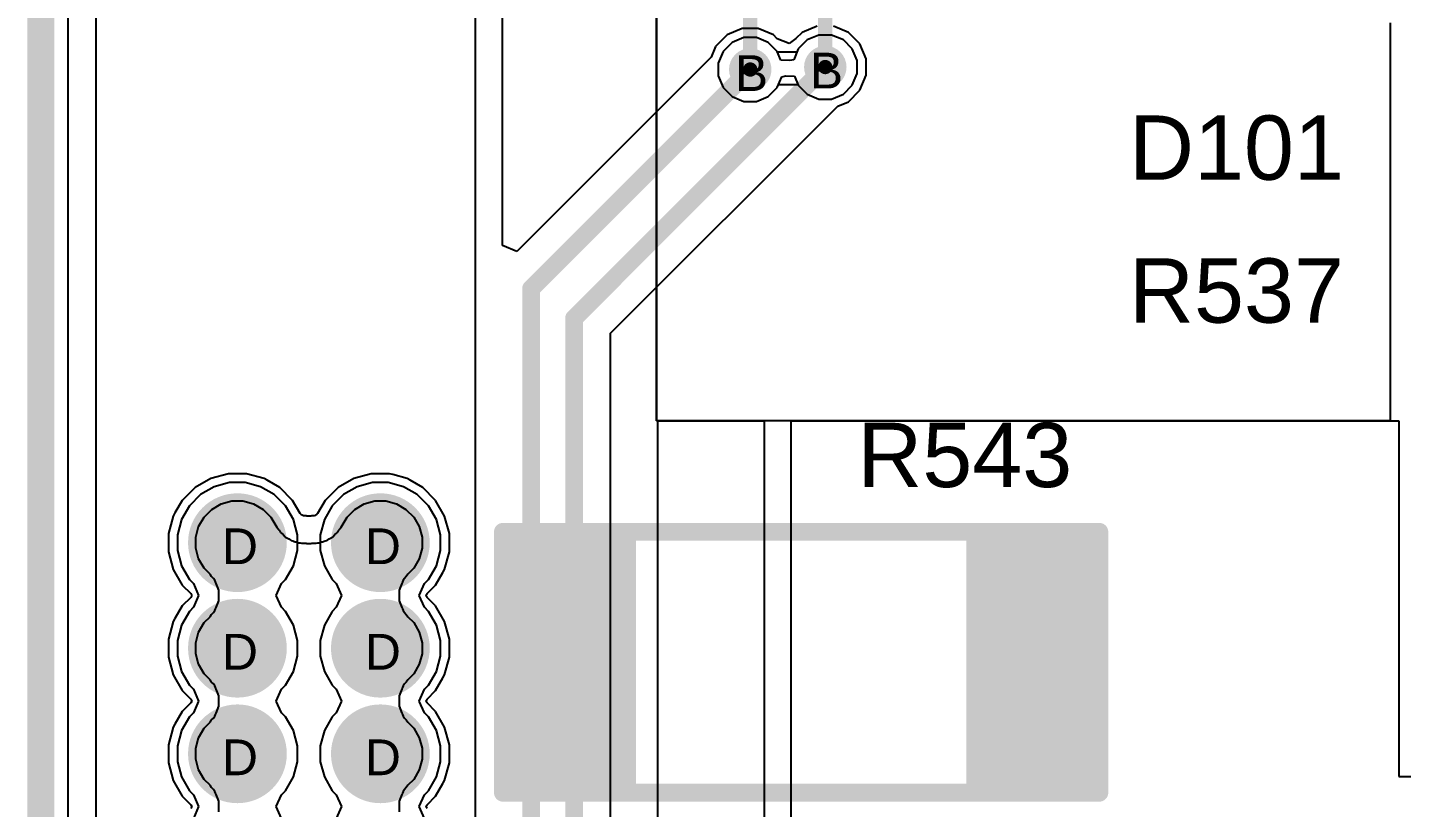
# Model space of a CAD drawing. Header units: inches. Extents: x 0 to 5379, y 0 to 5429.
# Drawn here: x -0.19 to 19.34, y 180.48 to 191.57 of the extents above; entities that cross this region are included whole.
import ezdxf

# ---------------------------------------------------------------- set-up
doc = ezdxf.new("R2010")
doc.units = ezdxf.units.IN
for name, color, linetype in [('Board Outline', 216, 'Continuous'), ('Bottom Layer', 5, 'Continuous'), ('Bottom Solder', 6, 'Continuous'), ('Drill Drawing', 1, 'Continuous'), ('GND01', 16, 'Continuous'), ('GND02', 76, 'Continuous'), ('PWR', 156, 'Continuous'), ('SIG 01', 90, 'Continuous'), ('Top Layer', 1, 'Continuous'), ('Top Overlay', 2, 'Continuous'), ('Top Paste', 8, 'Continuous'), ('Top Solder', 216, 'Continuous'), ('Via Holes', 16, 'Continuous')]:
    doc.layers.add(name, color=color, linetype=linetype)
doc.styles.add('Arial', font='', dxfattribs={"height": 0.2})
doc.styles.get('Arial').set_extended_font_data('Arial')

# ---------------------------------------------------------------- blocks, each defined once
blk = doc.blocks.new('RES_2512_237')
at = {"layer": 'Top Layer'}
for points in [[(-4.05, 1.7), (-2.45, 1.7), (-2.45, -1.7), (-4.05, -1.7)], [(2.45, 1.7), (4.05, 1.7), (4.05, -1.7), (2.45, -1.7)]]:
    blk.add_hatch(color=1, dxfattribs=at).paths.add_polyline_path(points)
at = {"layer": 'Top Paste'}
for points in [[(-4.05, 1.7), (-2.45, 1.7), (-2.45, -1.7), (-4.05, -1.7)], [(2.45, 1.7), (4.05, 1.7), (4.05, -1.7), (2.45, -1.7)]]:
    blk.add_hatch(color=8, dxfattribs=at).paths.add_polyline_path(points)
at = {"layer": 'Top Solder'}
for points in [[(-4.152, 1.802), (-2.348, 1.802), (-2.348, -1.802), (-4.152, -1.802)], [(2.348, 1.802), (4.152, 1.802), (4.152, -1.802), (2.348, -1.802)]]:
    blk.add_hatch(color=216, dxfattribs=at).paths.add_polyline_path(points)
at = {"layer": 'Top Overlay'}
for points in [[(-4.242, 1.854, 0.254, 0.254, 0), (4.237, 1.854, 0.254, 0.254, 0)], [(-4.242, -1.854, 0.254, 0.254, 0), (-4.242, 1.854, 0.254, 0.254, 0)], [(4.237, -1.854, 0.254, 0.254, 0), (4.237, 1.854, 0.254, 0.254, 0)], [(-4.242, -1.854, 0.254, 0.254, 0), (4.237, -1.854, 0.254, 0.254, 0)]]:
    blk.add_lwpolyline(points, format="xyseb", dxfattribs=at)
for points in [[(-4.305, 1.854, 0.127, 0.127, 1), (-4.178, 1.854, 0.127, 0.127, 1)], [(-4.305, 1.854, 0.127, 0.127, 1), (-4.178, 1.854, 0.127, 0.127, 1)], [(4.173, 1.854, 0.127, 0.127, 1), (4.3, 1.854, 0.127, 0.127, 1)], [(4.173, 1.854, 0.127, 0.127, 1), (4.3, 1.854, 0.127, 0.127, 1)], [(-4.305, -1.854, 0.127, 0.127, 1), (-4.178, -1.854, 0.127, 0.127, 1)], [(-4.305, -1.854, 0.127, 0.127, 1), (-4.178, -1.854, 0.127, 0.127, 1)], [(4.173, -1.854, 0.127, 0.127, 1), (4.3, -1.854, 0.127, 0.127, 1)], [(4.173, -1.854, 0.127, 0.127, 1), (4.3, -1.854, 0.127, 0.127, 1)]]:
    blk.add_lwpolyline(points, format="xyseb", close=True, dxfattribs=at)

msp = doc.modelspace()

# ---------------------------------------------------------------- hatches: boundary and pattern name
at = {"layer": 'Bottom Layer'}
h = msp.add_hatch(color=5, dxfattribs=at)
edge = h.paths.add_edge_path()
edge.add_arc((10.084, 190.975), 0.2, 0, 360)
h = msp.add_hatch(color=5, dxfattribs=at)
edge = h.paths.add_edge_path()
edge.add_arc((11.151, 191.01), 0.2, 0, 360)
h = msp.add_hatch(color=5, dxfattribs=at)
edge = h.paths.add_edge_path()
edge.add_arc((2.794, 184.249), 0.6, 0, 360)
h = msp.add_hatch(color=5, dxfattribs=at)
edge = h.paths.add_edge_path()
edge.add_arc((4.826, 184.249), 0.6, 0, 360)
h = msp.add_hatch(color=5, dxfattribs=at)
edge = h.paths.add_edge_path()
edge.add_arc((2.794, 182.749), 0.6, 0, 360)
h = msp.add_hatch(color=5, dxfattribs=at)
edge = h.paths.add_edge_path()
edge.add_arc((4.826, 182.749), 0.6, 0, 360)
h = msp.add_hatch(color=5, dxfattribs=at)
edge = h.paths.add_edge_path()
edge.add_arc((2.794, 181.248), 0.6, 0, 360)
h = msp.add_hatch(color=5, dxfattribs=at)
edge = h.paths.add_edge_path()
edge.add_arc((4.826, 181.248), 0.6, 0, 360)
at = {"layer": 'Bottom Solder'}
h = msp.add_hatch(color=6, dxfattribs=at)
edge = h.paths.add_edge_path()
edge.add_arc((10.084, 190.975), 0.302, 0, 360)
h = msp.add_hatch(color=6, dxfattribs=at)
edge = h.paths.add_edge_path()
edge.add_arc((11.151, 191.01), 0.302, 0, 360)
h = msp.add_hatch(color=6, dxfattribs=at)
edge = h.paths.add_edge_path()
edge.add_arc((2.794, 184.249), 0.702, 0, 360)
h = msp.add_hatch(color=6, dxfattribs=at)
edge = h.paths.add_edge_path()
edge.add_arc((4.826, 184.249), 0.702, 0, 360)
h = msp.add_hatch(color=6, dxfattribs=at)
edge = h.paths.add_edge_path()
edge.add_arc((2.794, 182.749), 0.702, 0, 360)
h = msp.add_hatch(color=6, dxfattribs=at)
edge = h.paths.add_edge_path()
edge.add_arc((4.826, 182.749), 0.702, 0, 360)
h = msp.add_hatch(color=6, dxfattribs=at)
edge = h.paths.add_edge_path()
edge.add_arc((2.794, 181.248), 0.702, 0, 360)
h = msp.add_hatch(color=6, dxfattribs=at)
edge = h.paths.add_edge_path()
edge.add_arc((4.826, 181.248), 0.702, 0, 360)
at = {"layer": 'GND01'}
h = msp.add_hatch(color=16, dxfattribs=at)
edge = h.paths.add_edge_path()
edge.add_arc((10.084, 190.975), 0.2, 0, 360)
h = msp.add_hatch(color=16, dxfattribs=at)
edge = h.paths.add_edge_path()
edge.add_arc((11.151, 191.01), 0.2, 0, 360)
h = msp.add_hatch(color=16, dxfattribs=at)
edge = h.paths.add_edge_path()
edge.add_arc((2.794, 184.249), 0.6, 0, 360)
h = msp.add_hatch(color=16, dxfattribs=at)
edge = h.paths.add_edge_path()
edge.add_arc((4.826, 184.249), 0.6, 0, 360)
h = msp.add_hatch(color=16, dxfattribs=at)
edge = h.paths.add_edge_path()
edge.add_arc((2.794, 182.749), 0.6, 0, 360)
h = msp.add_hatch(color=16, dxfattribs=at)
edge = h.paths.add_edge_path()
edge.add_arc((4.826, 182.749), 0.6, 0, 360)
h = msp.add_hatch(color=16, dxfattribs=at)
edge = h.paths.add_edge_path()
edge.add_arc((2.794, 181.248), 0.6, 0, 360)
h = msp.add_hatch(color=16, dxfattribs=at)
edge = h.paths.add_edge_path()
edge.add_arc((4.826, 181.248), 0.6, 0, 360)
at = {"layer": 'GND02'}
h = msp.add_hatch(color=76, dxfattribs=at)
edge = h.paths.add_edge_path()
edge.add_arc((10.084, 190.975), 0.2, 0, 360)
h = msp.add_hatch(color=76, dxfattribs=at)
edge = h.paths.add_edge_path()
edge.add_arc((11.151, 191.01), 0.2, 0, 360)
h = msp.add_hatch(color=76, dxfattribs=at)
edge = h.paths.add_edge_path()
edge.add_arc((2.794, 184.249), 0.6, 0, 360)
h = msp.add_hatch(color=76, dxfattribs=at)
edge = h.paths.add_edge_path()
edge.add_arc((4.826, 184.249), 0.6, 0, 360)
h = msp.add_hatch(color=76, dxfattribs=at)
edge = h.paths.add_edge_path()
edge.add_arc((2.794, 182.749), 0.6, 0, 360)
h = msp.add_hatch(color=76, dxfattribs=at)
edge = h.paths.add_edge_path()
edge.add_arc((4.826, 182.749), 0.6, 0, 360)
h = msp.add_hatch(color=76, dxfattribs=at)
edge = h.paths.add_edge_path()
edge.add_arc((2.794, 181.248), 0.6, 0, 360)
h = msp.add_hatch(color=76, dxfattribs=at)
edge = h.paths.add_edge_path()
edge.add_arc((4.826, 181.248), 0.6, 0, 360)
at = {"layer": 'PWR'}
h = msp.add_hatch(color=156, dxfattribs=at)
edge = h.paths.add_edge_path()
edge.add_arc((10.084, 190.975), 0.2, 0, 360)
h = msp.add_hatch(color=156, dxfattribs=at)
edge = h.paths.add_edge_path()
edge.add_arc((11.151, 191.01), 0.2, 0, 360)
h = msp.add_hatch(color=156, dxfattribs=at)
edge = h.paths.add_edge_path()
edge.add_arc((2.794, 184.249), 0.6, 0, 360)
h = msp.add_hatch(color=156, dxfattribs=at)
edge = h.paths.add_edge_path()
edge.add_arc((4.826, 184.249), 0.6, 0, 360)
h = msp.add_hatch(color=156, dxfattribs=at)
edge = h.paths.add_edge_path()
edge.add_arc((2.794, 182.749), 0.6, 0, 360)
h = msp.add_hatch(color=156, dxfattribs=at)
edge = h.paths.add_edge_path()
edge.add_arc((4.826, 182.749), 0.6, 0, 360)
h = msp.add_hatch(color=156, dxfattribs=at)
edge = h.paths.add_edge_path()
edge.add_arc((2.794, 181.248), 0.6, 0, 360)
h = msp.add_hatch(color=156, dxfattribs=at)
edge = h.paths.add_edge_path()
edge.add_arc((4.826, 181.248), 0.6, 0, 360)
at = {"layer": 'SIG 01'}
h = msp.add_hatch(color=90, dxfattribs=at)
edge = h.paths.add_edge_path()
edge.add_arc((10.084, 190.975), 0.2, 0, 360)
h = msp.add_hatch(color=90, dxfattribs=at)
edge = h.paths.add_edge_path()
edge.add_arc((11.151, 191.01), 0.2, 0, 360)
h = msp.add_hatch(color=90, dxfattribs=at)
edge = h.paths.add_edge_path()
edge.add_arc((2.794, 184.249), 0.6, 0, 360)
h = msp.add_hatch(color=90, dxfattribs=at)
edge = h.paths.add_edge_path()
edge.add_arc((4.826, 184.249), 0.6, 0, 360)
h = msp.add_hatch(color=90, dxfattribs=at)
edge = h.paths.add_edge_path()
edge.add_arc((2.794, 182.749), 0.6, 0, 360)
h = msp.add_hatch(color=90, dxfattribs=at)
edge = h.paths.add_edge_path()
edge.add_arc((4.826, 182.749), 0.6, 0, 360)
h = msp.add_hatch(color=90, dxfattribs=at)
edge = h.paths.add_edge_path()
edge.add_arc((2.794, 181.248), 0.6, 0, 360)
h = msp.add_hatch(color=90, dxfattribs=at)
edge = h.paths.add_edge_path()
edge.add_arc((4.826, 181.248), 0.6, 0, 360)
at = {"layer": 'Top Layer'}
h = msp.add_hatch(color=1, dxfattribs=at)
edge = h.paths.add_edge_path()
edge.add_arc((10.084, 190.975), 0.2, 0, 360)
h = msp.add_hatch(color=1, dxfattribs=at)
edge = h.paths.add_edge_path()
edge.add_arc((11.151, 191.01), 0.2, 0, 360)
h = msp.add_hatch(color=1, dxfattribs=at)
edge = h.paths.add_edge_path()
edge.add_arc((2.794, 184.249), 0.6, 0, 360)
h = msp.add_hatch(color=1, dxfattribs=at)
edge = h.paths.add_edge_path()
edge.add_arc((4.826, 184.249), 0.6, 0, 360)
h = msp.add_hatch(color=1, dxfattribs=at)
edge = h.paths.add_edge_path()
edge.add_arc((2.794, 182.749), 0.6, 0, 360)
h = msp.add_hatch(color=1, dxfattribs=at)
edge = h.paths.add_edge_path()
edge.add_arc((4.826, 182.749), 0.6, 0, 360)
h = msp.add_hatch(color=1, dxfattribs=at)
edge = h.paths.add_edge_path()
edge.add_arc((2.794, 181.248), 0.6, 0, 360)
h = msp.add_hatch(color=1, dxfattribs=at)
edge = h.paths.add_edge_path()
edge.add_arc((4.826, 181.248), 0.6, 0, 360)
at = {"layer": 'Top Solder'}
h = msp.add_hatch(color=216, dxfattribs=at)
edge = h.paths.add_edge_path()
edge.add_arc((10.084, 190.975), 0.302, 0, 360)
h = msp.add_hatch(color=216, dxfattribs=at)
edge = h.paths.add_edge_path()
edge.add_arc((11.151, 191.01), 0.302, 0, 360)
h = msp.add_hatch(color=216, dxfattribs=at)
edge = h.paths.add_edge_path()
edge.add_arc((2.794, 184.249), 0.702, 0, 360)
h = msp.add_hatch(color=216, dxfattribs=at)
edge = h.paths.add_edge_path()
edge.add_arc((4.826, 184.249), 0.702, 0, 360)
h = msp.add_hatch(color=216, dxfattribs=at)
edge = h.paths.add_edge_path()
edge.add_arc((2.794, 182.749), 0.702, 0, 360)
h = msp.add_hatch(color=216, dxfattribs=at)
edge = h.paths.add_edge_path()
edge.add_arc((4.826, 182.749), 0.702, 0, 360)
h = msp.add_hatch(color=216, dxfattribs=at)
edge = h.paths.add_edge_path()
edge.add_arc((2.794, 181.248), 0.702, 0, 360)
h = msp.add_hatch(color=216, dxfattribs=at)
edge = h.paths.add_edge_path()
edge.add_arc((4.826, 181.248), 0.702, 0, 360)
at = {"layer": 'Via Holes'}
h = msp.add_hatch(color=7, dxfattribs=at)
edge = h.paths.add_edge_path()
edge.add_arc((10.084, 190.975), 0.1, 0, 360)
h = msp.add_hatch(color=7, dxfattribs=at)
edge = h.paths.add_edge_path()
edge.add_arc((11.151, 191.01), 0.1, 0, 360)
h = msp.add_hatch(color=7, dxfattribs=at)
edge = h.paths.add_edge_path()
edge.add_arc((2.794, 184.249), 0.35, 0, 360)
h = msp.add_hatch(color=7, dxfattribs=at)
edge = h.paths.add_edge_path()
edge.add_arc((4.826, 184.249), 0.35, 0, 360)
h = msp.add_hatch(color=7, dxfattribs=at)
edge = h.paths.add_edge_path()
edge.add_arc((2.794, 182.749), 0.35, 0, 360)
h = msp.add_hatch(color=7, dxfattribs=at)
edge = h.paths.add_edge_path()
edge.add_arc((4.826, 182.749), 0.35, 0, 360)
h = msp.add_hatch(color=7, dxfattribs=at)
edge = h.paths.add_edge_path()
edge.add_arc((2.794, 181.248), 0.35, 0, 360)
h = msp.add_hatch(color=7, dxfattribs=at)
edge = h.paths.add_edge_path()
edge.add_arc((4.826, 181.248), 0.35, 0, 360)

# ---------------------------------------------------------------- linework, layer by layer
at = {"layer": 'Board Outline'}
msp.add_lwpolyline([(0, 0, 0.381, 0.381, 0), (0, 220, 0.381, 0.381, 0)], format="xyseb", dxfattribs=at)
at = {"layer": 'Bottom Layer'}
for p, q in [((0.388, 9.671), (0.388, 210.329)), ((9.994, 191.429), (9.827, 191.36)), ((10.174, 191.429), (9.994, 191.429)), ((10.341, 191.36), (10.174, 191.429)), ((11.06, 191.464), (10.893, 191.395)), ((11.241, 191.464), (11.06, 191.464)), ((11.408, 191.395), (11.241, 191.464)), ((9.699, 191.232), (9.63, 191.065)), ((9.827, 191.36), (9.699, 191.232)), ((10.469, 191.232), (10.341, 191.36)), ((10.521, 191.106), (10.469, 191.232)), ((10.766, 191.268), (10.702, 191.114)), ((10.893, 191.395), (10.766, 191.268)), ((11.535, 191.268), (11.408, 191.395)), ((11.605, 191.101), (11.535, 191.268)), ((9.63, 191.065), (9.63, 190.885)), ((10.646, 191.102), (10.521, 191.106)), ((10.702, 191.114), (10.646, 191.102)), ((11.605, 190.92), (11.605, 191.101)), ((9.63, 190.885), (9.699, 190.718)), ((10.469, 190.718), (10.532, 190.872)), ((10.532, 190.872), (10.588, 190.883)), ((10.588, 190.883), (10.713, 190.879)), ((10.713, 190.879), (10.766, 190.753)), ((11.535, 190.753), (11.605, 190.92)), ((9.699, 190.718), (9.827, 190.59)), ((10.341, 190.59), (10.469, 190.718)), ((10.766, 190.753), (10.893, 190.626)), ((11.408, 190.626), (11.535, 190.753)), ((9.827, 190.59), (9.994, 190.521)), ((9.994, 190.521), (10.174, 190.521)), ((10.174, 190.521), (10.341, 190.59)), ((10.893, 190.626), (11.06, 190.556)), ((11.06, 190.556), (11.241, 190.556)), ((11.241, 190.556), (11.408, 190.626))]:
    msp.add_line(p, q, dxfattribs=at)
at = {"layer": 'GND01'}
for p, q in [((0.388, 0.388), (0.388, 219.612)), ((9.994, 191.429), (9.827, 191.36)), ((10.174, 191.429), (9.994, 191.429)), ((10.341, 191.36), (10.174, 191.429)), ((11.06, 191.464), (10.893, 191.395)), ((11.241, 191.464), (11.06, 191.464)), ((11.408, 191.395), (11.241, 191.464)), ((9.699, 191.232), (9.63, 191.065)), ((9.827, 191.36), (9.699, 191.232)), ((10.469, 191.232), (10.341, 191.36)), ((10.472, 191.223), (10.469, 191.232)), ((10.766, 191.268), (10.747, 191.223)), ((10.893, 191.395), (10.766, 191.268)), ((11.535, 191.268), (11.408, 191.395)), ((11.605, 191.101), (11.535, 191.268)), ((9.63, 191.065), (9.63, 190.885)), ((10.747, 191.223), (10.472, 191.223)), ((11.605, 190.92), (11.605, 191.101)), ((9.63, 190.885), (9.699, 190.718)), ((11.535, 190.753), (11.605, 190.92)), ((9.699, 190.718), (9.827, 190.59)), ((10.341, 190.59), (10.469, 190.718)), ((10.469, 190.718), (10.487, 190.762)), ((10.487, 190.762), (10.762, 190.762)), ((10.762, 190.762), (10.766, 190.753)), ((10.766, 190.753), (10.893, 190.626)), ((11.408, 190.626), (11.535, 190.753)), ((9.827, 190.59), (9.994, 190.521)), ((9.994, 190.521), (10.174, 190.521)), ((10.174, 190.521), (10.341, 190.59)), ((10.893, 190.626), (11.06, 190.556)), ((11.06, 190.556), (11.241, 190.556)), ((11.241, 190.556), (11.408, 190.626))]:
    msp.add_line(p, q, dxfattribs=at)
at = {"layer": 'GND02'}
for p, q in [((0.388, 0.388), (0.388, 219.612)), ((9.994, 191.429), (9.827, 191.36)), ((10.174, 191.429), (9.994, 191.429)), ((10.341, 191.36), (10.174, 191.429)), ((11.06, 191.464), (10.893, 191.395)), ((11.241, 191.464), (11.06, 191.464)), ((11.408, 191.395), (11.241, 191.464)), ((9.699, 191.232), (9.63, 191.065)), ((9.827, 191.36), (9.699, 191.232)), ((10.469, 191.232), (10.341, 191.36)), ((10.472, 191.223), (10.469, 191.232)), ((10.766, 191.268), (10.747, 191.223)), ((10.893, 191.395), (10.766, 191.268)), ((11.535, 191.268), (11.408, 191.395)), ((11.605, 191.101), (11.535, 191.268)), ((9.63, 191.065), (9.63, 190.885)), ((10.747, 191.223), (10.472, 191.223)), ((11.605, 190.92), (11.605, 191.101)), ((9.63, 190.885), (9.699, 190.718)), ((11.535, 190.753), (11.605, 190.92)), ((9.699, 190.718), (9.827, 190.59)), ((10.341, 190.59), (10.469, 190.718)), ((10.469, 190.718), (10.487, 190.762)), ((10.487, 190.762), (10.762, 190.762)), ((10.762, 190.762), (10.766, 190.753)), ((10.766, 190.753), (10.893, 190.626)), ((11.408, 190.626), (11.535, 190.753)), ((9.827, 190.59), (9.994, 190.521)), ((9.994, 190.521), (10.174, 190.521)), ((10.174, 190.521), (10.341, 190.59)), ((10.893, 190.626), (11.06, 190.556)), ((11.06, 190.556), (11.241, 190.556)), ((11.241, 190.556), (11.408, 190.626))]:
    msp.add_line(p, q, dxfattribs=at)
at = {"layer": 'PWR'}
for p, q in [((0.388, 0.388), (0.388, 219.612)), ((9.994, 191.429), (9.827, 191.36)), ((10.174, 191.429), (9.994, 191.429)), ((10.341, 191.36), (10.174, 191.429)), ((11.06, 191.464), (10.893, 191.395)), ((11.241, 191.464), (11.06, 191.464)), ((11.408, 191.395), (11.241, 191.464)), ((9.699, 191.232), (9.63, 191.065)), ((9.827, 191.36), (9.699, 191.232)), ((10.469, 191.232), (10.341, 191.36)), ((10.472, 191.223), (10.469, 191.232)), ((10.766, 191.268), (10.747, 191.223)), ((10.893, 191.395), (10.766, 191.268)), ((11.535, 191.268), (11.408, 191.395)), ((11.605, 191.101), (11.535, 191.268)), ((9.63, 191.065), (9.63, 190.885)), ((10.747, 191.223), (10.472, 191.223)), ((11.605, 190.92), (11.605, 191.101)), ((9.63, 190.885), (9.699, 190.718)), ((11.535, 190.753), (11.605, 190.92)), ((9.699, 190.718), (9.827, 190.59)), ((10.341, 190.59), (10.469, 190.718)), ((10.469, 190.718), (10.487, 190.762)), ((10.487, 190.762), (10.762, 190.762)), ((10.762, 190.762), (10.766, 190.753)), ((10.766, 190.753), (10.893, 190.626)), ((11.408, 190.626), (11.535, 190.753)), ((9.827, 190.59), (9.994, 190.521)), ((9.994, 190.521), (10.174, 190.521)), ((10.174, 190.521), (10.341, 190.59)), ((10.893, 190.626), (11.06, 190.556)), ((11.06, 190.556), (11.241, 190.556)), ((11.241, 190.556), (11.408, 190.626)), ((2.464, 185.045), (2.27, 184.932)), ((2.682, 185.103), (2.464, 185.045)), ((2.906, 185.103), (2.682, 185.103)), ((3.124, 185.045), (2.906, 185.103)), ((3.318, 184.932), (3.124, 185.045)), ((4.496, 185.045), (4.302, 184.932)), ((4.714, 185.103), (4.496, 185.045)), ((4.938, 185.103), (4.714, 185.103)), ((5.156, 185.045), (4.938, 185.103)), ((5.35, 184.932), (5.156, 185.045)), ((2.27, 184.932), (2.111, 184.773)), ((3.477, 184.773), (3.318, 184.932)), ((4.302, 184.932), (4.143, 184.773)), ((5.509, 184.773), (5.35, 184.932)), ((2.111, 184.773), (1.998, 184.579)), ((3.59, 184.579), (3.477, 184.773)), ((4.143, 184.773), (4.03, 184.579)), ((5.622, 184.579), (5.509, 184.773)), ((1.998, 184.579), (1.94, 184.362)), ((3.648, 184.362), (3.59, 184.579)), ((4.03, 184.579), (3.972, 184.362)), ((5.68, 184.362), (5.622, 184.579)), ((1.94, 184.362), (1.94, 184.137)), ((3.648, 184.137), (3.648, 184.362)), ((3.972, 184.362), (3.972, 184.137)), ((5.68, 184.137), (5.68, 184.362)), ((1.94, 184.137), (1.998, 183.919)), ((3.59, 183.919), (3.648, 184.137)), ((3.972, 184.137), (4.03, 183.919)), ((5.622, 183.919), (5.68, 184.137)), ((1.998, 183.919), (2.111, 183.725)), ((3.477, 183.725), (3.59, 183.919)), ((4.03, 183.919), (4.143, 183.725)), ((5.509, 183.725), (5.622, 183.919)), ((2.111, 183.725), (2.168, 183.667)), ((2.168, 183.667), (2.241, 183.499)), ((3.347, 183.499), (3.42, 183.667)), ((3.42, 183.667), (3.477, 183.725)), ((4.143, 183.725), (4.2, 183.667)), ((4.2, 183.667), (4.273, 183.499)), ((5.379, 183.499), (5.452, 183.667)), ((5.452, 183.667), (5.509, 183.725)), ((2.241, 183.499), (2.168, 183.331)), ((3.42, 183.331), (3.347, 183.499)), ((4.273, 183.499), (4.2, 183.331)), ((5.452, 183.331), (5.379, 183.499)), ((2.111, 183.273), (1.998, 183.078)), ((2.168, 183.331), (2.111, 183.273)), ((3.477, 183.273), (3.42, 183.331)), ((3.59, 183.078), (3.477, 183.273)), ((4.143, 183.273), (4.03, 183.078)), ((4.2, 183.331), (4.143, 183.273)), ((5.509, 183.273), (5.452, 183.331)), ((5.622, 183.078), (5.509, 183.273)), ((1.998, 183.078), (1.94, 182.861)), ((3.648, 182.861), (3.59, 183.078)), ((4.03, 183.078), (3.972, 182.861)), ((5.68, 182.861), (5.622, 183.078)), ((1.94, 182.861), (1.94, 182.636)), ((3.648, 182.636), (3.648, 182.861)), ((3.972, 182.861), (3.972, 182.636)), ((5.68, 182.636), (5.68, 182.861)), ((1.94, 182.636), (1.998, 182.419)), ((3.59, 182.419), (3.648, 182.636)), ((3.972, 182.636), (4.03, 182.419)), ((5.622, 182.419), (5.68, 182.636)), ((1.998, 182.419), (2.111, 182.224)), ((3.477, 182.224), (3.59, 182.419)), ((4.03, 182.419), (4.143, 182.224)), ((5.509, 182.224), (5.622, 182.419)), ((2.111, 182.224), (2.168, 182.167)), ((2.168, 182.167), (2.241, 181.998)), ((3.347, 181.998), (3.42, 182.167)), ((3.42, 182.167), (3.477, 182.224)), ((4.143, 182.224), (4.2, 182.167)), ((4.2, 182.167), (4.273, 181.998)), ((5.379, 181.998), (5.452, 182.167)), ((5.452, 182.167), (5.509, 182.224)), ((2.241, 181.998), (2.168, 181.83)), ((3.42, 181.83), (3.347, 181.998)), ((4.273, 181.998), (4.2, 181.83)), ((5.452, 181.83), (5.379, 181.998)), ((2.111, 181.773), (1.998, 181.578)), ((2.168, 181.83), (2.111, 181.773)), ((3.477, 181.773), (3.42, 181.83)), ((3.59, 181.578), (3.477, 181.773)), ((4.143, 181.773), (4.03, 181.578)), ((4.2, 181.83), (4.143, 181.773)), ((5.509, 181.773), (5.452, 181.83)), ((5.622, 181.578), (5.509, 181.773)), ((1.998, 181.578), (1.94, 181.361)), ((3.648, 181.361), (3.59, 181.578)), ((4.03, 181.578), (3.972, 181.361)), ((5.68, 181.361), (5.622, 181.578)), ((1.94, 181.361), (1.94, 181.136)), ((3.648, 181.136), (3.648, 181.361)), ((3.972, 181.361), (3.972, 181.136)), ((5.68, 181.136), (5.68, 181.361)), ((1.94, 181.136), (1.998, 180.919)), ((3.59, 180.919), (3.648, 181.136)), ((3.972, 181.136), (4.03, 180.919)), ((5.622, 180.919), (5.68, 181.136)), ((1.998, 180.919), (2.111, 180.724)), ((3.477, 180.724), (3.59, 180.919)), ((4.03, 180.919), (4.143, 180.724)), ((5.509, 180.724), (5.622, 180.919)), ((2.111, 180.724), (2.168, 180.666)), ((3.42, 180.666), (3.477, 180.724)), ((4.143, 180.724), (4.2, 180.666)), ((5.452, 180.666), (5.509, 180.724)), ((2.168, 180.666), (2.241, 180.498)), ((2.241, 180.498), (2.168, 180.33)), ((3.347, 180.498), (3.42, 180.666)), ((3.42, 180.33), (3.347, 180.498)), ((4.2, 180.666), (4.273, 180.498)), ((4.273, 180.498), (4.2, 180.33)), ((5.379, 180.498), (5.452, 180.666)), ((5.452, 180.33), (5.379, 180.498))]:
    msp.add_line(p, q, dxfattribs=at)
at = {"layer": 'SIG 01'}
for p, q in [((0.388, 0.388), (0.388, 219.612)), ((6.172, 202.709), (6.172, 188.472)), ((6.561, 188.472), (6.561, 202.709)), ((9.755, 191.468), (9.591, 191.304)), ((9.968, 191.556), (9.755, 191.468)), ((10.199, 191.556), (9.968, 191.556)), ((10.413, 191.468), (10.199, 191.556)), ((10.468, 191.412), (10.413, 191.468)), ((10.822, 191.503), (10.732, 191.414)), ((11.035, 191.591), (10.822, 191.503)), ((11.48, 191.503), (11.266, 191.591)), ((11.643, 191.34), (11.48, 191.503)), ((9.591, 191.304), (9.528, 191.152)), ((10.638, 191.347), (10.468, 191.412)), ((10.732, 191.414), (10.638, 191.347)), ((11.732, 191.126), (11.643, 191.34)), ((9.528, 191.152), (6.764, 188.388)), ((11.732, 190.895), (11.732, 191.126)), ((11.643, 190.681), (11.732, 190.895)), ((11.48, 190.518), (11.643, 190.681)), ((8.098, 187.226), (11.328, 190.455)), ((11.328, 190.455), (11.48, 190.518)), ((6.172, 188.472), (6.172, 153.243)), ((6.764, 188.388), (6.561, 188.472)), ((8.098, 172.901), (8.098, 187.226)), ((2.665, 185.23), (2.415, 185.163)), ((2.923, 185.23), (2.665, 185.23)), ((3.173, 185.163), (2.923, 185.23)), ((4.697, 185.23), (4.447, 185.163)), ((4.955, 185.23), (4.697, 185.23)), ((5.005, 185.217), (4.955, 185.23)), ((5.205, 185.163), (5.005, 185.217)), ((2.192, 185.034), (2.009, 184.851)), ((2.415, 185.163), (2.192, 185.034)), ((3.217, 185.138), (3.173, 185.163)), ((3.396, 185.034), (3.217, 185.138)), ((3.217, 185.138), (3.217, 185.138)), ((3.579, 184.851), (3.396, 185.034)), ((4.224, 185.034), (4.041, 184.851)), ((4.447, 185.163), (4.224, 185.034)), ((5.249, 185.138), (5.205, 185.163)), ((5.428, 185.034), (5.249, 185.138)), ((5.249, 185.138), (5.249, 185.138)), ((5.611, 184.851), (5.428, 185.034)), ((2.009, 184.851), (1.905, 184.672)), ((2.43, 184.723), (2.565, 184.801)), ((2.565, 184.801), (2.716, 184.842)), ((2.716, 184.842), (2.872, 184.842)), ((2.872, 184.842), (3.023, 184.801)), ((3.023, 184.801), (3.158, 184.723)), ((3.688, 184.663), (3.579, 184.851)), ((4.041, 184.851), (3.932, 184.663)), ((4.462, 184.723), (4.597, 184.801)), ((4.597, 184.801), (4.748, 184.842)), ((4.748, 184.842), (4.904, 184.842)), ((4.904, 184.842), (5.055, 184.801)), ((5.055, 184.801), (5.19, 184.723)), ((5.74, 184.628), (5.611, 184.851)), ((1.88, 184.628), (1.813, 184.378)), ((1.905, 184.672), (1.88, 184.628)), ((1.905, 184.672), (1.905, 184.672)), ((2.242, 184.478), (2.32, 184.613)), ((2.32, 184.613), (2.43, 184.723)), ((3.158, 184.723), (3.268, 184.613)), ((3.268, 184.613), (3.352, 184.468)), ((3.703, 184.647), (3.688, 184.663)), ((3.707, 184.641), (3.703, 184.647)), ((3.715, 184.639), (3.707, 184.641)), ((3.731, 184.63), (3.715, 184.639)), ((3.739, 184.629), (3.731, 184.63)), ((3.774, 184.629), (3.739, 184.629)), ((3.778, 184.628), (3.774, 184.629)), ((3.842, 184.628), (3.778, 184.628)), ((3.846, 184.629), (3.842, 184.628)), ((3.881, 184.629), (3.846, 184.629)), ((3.889, 184.63), (3.881, 184.629)), ((3.905, 184.639), (3.889, 184.63)), ((3.913, 184.641), (3.905, 184.639)), ((3.917, 184.647), (3.913, 184.641)), ((3.932, 184.663), (3.917, 184.647)), ((4.268, 184.468), (4.352, 184.613)), ((4.352, 184.613), (4.462, 184.723)), ((5.19, 184.723), (5.3, 184.613)), ((5.3, 184.613), (5.378, 184.478)), ((5.807, 184.378), (5.74, 184.628)), ((2.201, 184.327), (2.242, 184.478)), ((3.352, 184.468), (3.371, 184.447)), ((3.371, 184.447), (3.371, 184.446)), ((3.371, 184.446), (3.374, 184.443)), ((3.374, 184.443), (3.376, 184.438)), ((3.376, 184.438), (3.38, 184.431)), ((3.38, 184.431), (3.391, 184.42)), ((3.391, 184.42), (3.408, 184.394)), ((3.408, 184.394), (3.423, 184.378)), ((4.197, 184.378), (4.212, 184.394)), ((4.212, 184.394), (4.229, 184.42)), ((4.229, 184.42), (4.24, 184.431)), ((4.24, 184.431), (4.244, 184.438)), ((4.244, 184.438), (4.246, 184.443)), ((4.246, 184.443), (4.249, 184.446)), ((4.249, 184.447), (4.268, 184.468)), ((4.249, 184.446), (4.249, 184.447)), ((5.378, 184.478), (5.419, 184.327)), ((1.813, 184.378), (1.813, 184.12)), ((2.201, 184.171), (2.201, 184.327)), ((3.423, 184.378), (3.443, 184.364)), ((3.443, 184.364), (3.471, 184.332)), ((3.471, 184.332), (3.479, 184.328)), ((3.479, 184.328), (3.485, 184.322)), ((3.485, 184.322), (3.523, 184.305)), ((3.523, 184.305), (3.543, 184.29)), ((3.543, 184.29), (3.559, 184.282)), ((3.559, 184.282), (3.581, 184.276)), ((3.581, 184.276), (3.591, 184.27)), ((3.591, 184.27), (3.603, 184.267)), ((3.603, 184.267), (3.607, 184.265)), ((3.607, 184.265), (3.614, 184.263)), ((3.614, 184.263), (3.619, 184.263)), ((3.619, 184.263), (3.624, 184.261)), ((3.624, 184.261), (3.624, 184.261)), ((3.624, 184.261), (3.648, 184.251)), ((3.648, 184.251), (3.656, 184.249)), ((3.656, 184.249), (3.684, 184.249)), ((3.684, 184.249), (3.706, 184.243)), ((3.706, 184.243), (3.718, 184.244)), ((3.718, 184.244), (3.739, 184.24)), ((3.739, 184.24), (3.774, 184.24)), ((3.774, 184.24), (3.778, 184.239)), ((3.778, 184.239), (3.842, 184.239)), ((3.842, 184.239), (3.846, 184.24)), ((3.846, 184.24), (3.881, 184.24)), ((3.881, 184.24), (3.902, 184.244)), ((3.902, 184.244), (3.914, 184.243)), ((3.914, 184.243), (3.936, 184.249)), ((3.936, 184.249), (3.964, 184.249)), ((3.964, 184.249), (3.972, 184.251)), ((3.972, 184.251), (3.996, 184.261)), ((3.996, 184.261), (4.001, 184.263)), ((3.996, 184.261), (3.996, 184.261)), ((4.001, 184.263), (4.006, 184.263)), ((4.006, 184.263), (4.013, 184.265)), ((4.013, 184.265), (4.017, 184.267)), ((4.017, 184.267), (4.029, 184.27)), ((4.029, 184.27), (4.039, 184.276)), ((4.039, 184.276), (4.061, 184.282)), ((4.061, 184.282), (4.077, 184.29)), ((4.077, 184.29), (4.097, 184.305)), ((4.097, 184.305), (4.135, 184.322)), ((4.135, 184.322), (4.141, 184.328)), ((4.141, 184.328), (4.149, 184.332)), ((4.149, 184.332), (4.177, 184.364)), ((4.177, 184.364), (4.197, 184.378)), ((5.419, 184.327), (5.419, 184.171)), ((5.807, 184.12), (5.807, 184.378)), ((1.813, 184.12), (1.88, 183.87)), ((2.242, 184.02), (2.201, 184.171)), ((2.32, 183.885), (2.242, 184.02)), ((5.378, 184.02), (5.3, 183.885)), ((5.419, 184.171), (5.378, 184.02)), ((5.74, 183.87), (5.807, 184.12)), ((1.88, 183.87), (2.009, 183.647)), ((2.405, 183.801), (2.32, 183.885)), ((5.3, 183.885), (5.216, 183.801)), ((5.611, 183.647), (5.715, 183.826)), ((5.715, 183.826), (5.74, 183.87)), ((5.715, 183.826), (5.715, 183.826)), ((2.009, 183.647), (2.13, 183.526)), ((2.426, 183.769), (2.405, 183.801)), ((2.453, 183.742), (2.426, 183.769)), ((2.471, 183.715), (2.453, 183.742)), ((2.481, 183.691), (2.471, 183.715)), ((2.471, 183.715), (2.471, 183.715)), ((2.471, 183.715), (2.471, 183.715)), ((2.486, 183.679), (2.481, 183.691)), ((2.489, 183.675), (2.486, 183.679)), ((2.49, 183.669), (2.489, 183.675)), ((2.529, 183.575), (2.49, 183.669)), ((5.13, 183.669), (5.091, 183.575)), ((5.131, 183.675), (5.13, 183.669)), ((5.134, 183.679), (5.131, 183.675)), ((5.139, 183.691), (5.134, 183.679)), ((5.149, 183.715), (5.139, 183.691)), ((5.167, 183.742), (5.149, 183.715)), ((5.149, 183.715), (5.149, 183.715)), ((5.149, 183.715), (5.149, 183.715)), ((5.194, 183.769), (5.167, 183.742)), ((5.216, 183.801), (5.194, 183.769)), ((5.49, 183.526), (5.611, 183.647)), ((2.13, 183.472), (2.009, 183.351)), ((2.13, 183.526), (2.148, 183.499)), ((2.148, 183.499), (2.13, 183.472)), ((2.49, 183.329), (2.529, 183.423)), ((2.529, 183.423), (2.529, 183.575)), ((2.529, 183.575), (2.529, 183.575)), ((5.091, 183.575), (5.091, 183.575)), ((5.091, 183.575), (5.091, 183.423)), ((5.091, 183.423), (5.091, 183.423)), ((5.091, 183.423), (5.13, 183.329)), ((5.472, 183.499), (5.49, 183.526)), ((5.49, 183.472), (5.472, 183.499)), ((5.611, 183.351), (5.49, 183.472)), ((2.009, 183.351), (1.905, 183.172)), ((2.405, 183.197), (2.426, 183.229)), ((2.426, 183.229), (2.453, 183.256)), ((2.453, 183.256), (2.471, 183.283)), ((2.471, 183.283), (2.481, 183.307)), ((2.471, 183.283), (2.471, 183.283)), ((2.471, 183.283), (2.471, 183.283)), ((2.481, 183.307), (2.486, 183.318)), ((2.486, 183.318), (2.489, 183.323)), ((2.489, 183.323), (2.49, 183.329)), ((5.13, 183.329), (5.131, 183.323)), ((5.131, 183.323), (5.134, 183.318)), ((5.134, 183.318), (5.139, 183.307)), ((5.139, 183.307), (5.149, 183.283)), ((5.149, 183.283), (5.149, 183.283)), ((5.149, 183.283), (5.149, 183.283)), ((5.149, 183.283), (5.167, 183.256)), ((5.167, 183.256), (5.194, 183.229)), ((5.194, 183.229), (5.216, 183.197)), ((5.74, 183.127), (5.611, 183.351)), ((1.88, 183.127), (1.813, 182.878)), ((1.905, 183.172), (1.88, 183.127)), ((1.905, 183.172), (1.905, 183.172)), ((2.242, 182.977), (2.32, 183.113)), ((2.32, 183.113), (2.405, 183.197)), ((5.216, 183.197), (5.3, 183.113)), ((5.3, 183.113), (5.378, 182.977)), ((5.807, 182.878), (5.74, 183.127)), ((1.813, 182.878), (1.813, 182.62)), ((2.201, 182.827), (2.242, 182.977)), ((5.378, 182.977), (5.419, 182.827)), ((5.807, 182.62), (5.807, 182.878)), ((2.201, 182.671), (2.201, 182.827)), ((2.242, 182.52), (2.201, 182.671)), ((5.419, 182.671), (5.378, 182.52)), ((5.419, 182.827), (5.419, 182.671)), ((1.813, 182.62), (1.88, 182.37)), ((2.32, 182.385), (2.242, 182.52)), ((5.378, 182.52), (5.3, 182.385)), ((5.74, 182.37), (5.807, 182.62)), ((1.88, 182.37), (2.009, 182.146)), ((2.405, 182.3), (2.32, 182.385)), ((2.426, 182.268), (2.405, 182.3)), ((2.453, 182.241), (2.426, 182.268)), ((5.194, 182.268), (5.167, 182.241)), ((5.216, 182.3), (5.194, 182.268)), ((5.3, 182.385), (5.216, 182.3)), ((5.611, 182.146), (5.715, 182.326)), ((5.715, 182.326), (5.74, 182.37)), ((5.715, 182.326), (5.715, 182.326)), ((2.009, 182.146), (2.13, 182.026)), ((2.471, 182.214), (2.453, 182.241)), ((2.481, 182.19), (2.471, 182.214)), ((2.471, 182.214), (2.471, 182.214)), ((2.471, 182.214), (2.471, 182.214)), ((2.486, 182.179), (2.481, 182.19)), ((2.489, 182.174), (2.486, 182.179)), ((2.49, 182.169), (2.489, 182.174)), ((2.529, 182.074), (2.49, 182.169)), ((2.529, 181.923), (2.529, 182.074)), ((2.529, 182.074), (2.529, 182.074)), ((5.13, 182.169), (5.091, 182.074)), ((5.091, 182.074), (5.091, 182.074)), ((5.091, 182.074), (5.091, 181.923)), ((5.131, 182.174), (5.13, 182.169)), ((5.134, 182.179), (5.131, 182.174)), ((5.139, 182.19), (5.134, 182.179)), ((5.149, 182.214), (5.139, 182.19)), ((5.167, 182.241), (5.149, 182.214)), ((5.149, 182.214), (5.149, 182.214)), ((5.149, 182.214), (5.149, 182.214)), ((5.49, 182.026), (5.611, 182.146)), ((2.13, 181.971), (2.009, 181.851)), ((2.13, 182.026), (2.148, 181.998)), ((2.148, 181.998), (2.13, 181.971)), ((2.49, 181.828), (2.529, 181.923)), ((5.091, 181.923), (5.091, 181.923)), ((5.091, 181.923), (5.13, 181.828)), ((5.472, 181.998), (5.49, 182.026)), ((5.49, 181.971), (5.472, 181.998)), ((5.611, 181.851), (5.49, 181.971)), ((1.905, 181.671), (1.88, 181.627)), ((2.009, 181.851), (1.905, 181.671)), ((1.905, 181.671), (1.905, 181.671)), ((2.32, 181.612), (2.405, 181.697)), ((2.405, 181.697), (2.426, 181.729)), ((2.426, 181.729), (2.453, 181.756)), ((2.453, 181.756), (2.471, 181.783)), ((2.471, 181.783), (2.481, 181.807)), ((2.471, 181.783), (2.471, 181.783)), ((2.471, 181.783), (2.471, 181.783)), ((2.481, 181.807), (2.486, 181.818)), ((2.486, 181.818), (2.489, 181.823)), ((2.489, 181.823), (2.49, 181.828)), ((5.13, 181.828), (5.131, 181.823)), ((5.131, 181.823), (5.134, 181.818)), ((5.134, 181.818), (5.139, 181.807)), ((5.139, 181.807), (5.149, 181.783)), ((5.149, 181.783), (5.149, 181.783)), ((5.149, 181.783), (5.149, 181.783)), ((5.149, 181.783), (5.167, 181.756)), ((5.167, 181.756), (5.194, 181.729)), ((5.194, 181.729), (5.216, 181.697)), ((5.216, 181.697), (5.3, 181.612)), ((5.74, 181.627), (5.611, 181.851)), ((1.88, 181.627), (1.813, 181.377)), ((2.201, 181.326), (2.242, 181.477)), ((2.242, 181.477), (2.32, 181.612)), ((5.3, 181.612), (5.378, 181.477)), ((5.378, 181.477), (5.419, 181.326)), ((5.807, 181.377), (5.74, 181.627)), ((1.813, 181.377), (1.813, 181.119)), ((2.201, 181.17), (2.201, 181.326)), ((5.419, 181.326), (5.419, 181.17)), ((5.807, 181.119), (5.807, 181.377)), ((1.813, 181.119), (1.88, 180.87)), ((2.242, 181.02), (2.201, 181.17)), ((5.419, 181.17), (5.378, 181.02)), ((5.74, 180.87), (5.807, 181.119)), ((2.32, 180.884), (2.242, 181.02)), ((2.405, 180.8), (2.32, 180.884)), ((5.3, 180.884), (5.216, 180.8)), ((5.378, 181.02), (5.3, 180.884)), ((1.88, 180.87), (2.009, 180.646)), ((2.426, 180.768), (2.405, 180.8)), ((2.453, 180.741), (2.426, 180.768)), ((2.471, 180.714), (2.453, 180.741)), ((2.481, 180.69), (2.471, 180.714)), ((2.471, 180.714), (2.471, 180.714)), ((2.471, 180.714), (2.471, 180.714)), ((2.486, 180.679), (2.481, 180.69)), ((5.139, 180.69), (5.134, 180.679)), ((5.149, 180.714), (5.139, 180.69)), ((5.167, 180.741), (5.149, 180.714)), ((5.149, 180.714), (5.149, 180.714)), ((5.149, 180.714), (5.149, 180.714)), ((5.194, 180.768), (5.167, 180.741)), ((5.216, 180.8), (5.194, 180.768)), ((5.611, 180.646), (5.715, 180.825)), ((5.715, 180.825), (5.74, 180.87)), ((5.715, 180.825), (5.715, 180.825)), ((2.009, 180.646), (2.13, 180.525)), ((2.13, 180.525), (2.148, 180.498)), ((2.148, 180.498), (2.13, 180.471)), ((2.489, 180.674), (2.486, 180.679)), ((2.49, 180.668), (2.489, 180.674)), ((2.529, 180.574), (2.49, 180.668)), ((2.529, 180.422), (2.529, 180.574)), ((2.529, 180.574), (2.529, 180.574)), ((5.13, 180.668), (5.091, 180.574)), ((5.091, 180.574), (5.091, 180.574)), ((5.091, 180.574), (5.091, 180.422)), ((5.131, 180.674), (5.13, 180.668)), ((5.134, 180.679), (5.131, 180.674)), ((5.472, 180.498), (5.49, 180.525)), ((5.49, 180.471), (5.472, 180.498)), ((5.49, 180.525), (5.611, 180.646))]:
    msp.add_line(p, q, dxfattribs=at)
for points in [[(6.97, 187.861, 0.254, 0.254, 0), (10.084, 190.975, 0.254, 0.254, 0)], [(7.581, 187.44, 0.254, 0.254, 0), (11.151, 191.01, 0.254, 0.254, 0)], [(6.97, 153.854, 0.254, 0.254, 0), (6.97, 187.861, 0.254, 0.254, 0)], [(7.581, 154.099, 0.254, 0.254, 0), (7.581, 187.44, 0.254, 0.254, 0)]]:
    msp.add_lwpolyline(points, format="xyseb", dxfattribs=at)
for points in [[(10.02, 190.975, 0.127, 0.127, 1), (10.147, 190.975, 0.127, 0.127, 1)], [(11.087, 191.01, 0.127, 0.127, 1), (11.214, 191.01, 0.127, 0.127, 1)], [(6.906, 187.861, 0.127, 0.127, 1), (7.033, 187.861, 0.127, 0.127, 1)], [(6.906, 187.861, 0.127, 0.127, 1), (7.033, 187.861, 0.127, 0.127, 1)], [(7.517, 187.44, 0.127, 0.127, 1), (7.644, 187.44, 0.127, 0.127, 1)], [(7.517, 187.44, 0.127, 0.127, 1), (7.644, 187.44, 0.127, 0.127, 1)]]:
    msp.add_lwpolyline(points, format="xyseb", close=True, dxfattribs=at)
at = {"layer": 'Top Layer'}
for p, q in [((0.388, 147.371), (0.388, 210.329)), ((0.787, 157.299), (0.787, 208.795)), ((8.753, 185.979), (8.753, 193.413)), ((8.753, 192.27), (8.753, 185.979)), ((8.753, 192.27), (8.753, 185.979)), ((19.182, 191.64), (19.182, 185.979)), ((19.182, 185.979), (8.753, 185.979)), ((8.753, 185.979), (10.28, 185.979)), ((8.753, 185.979), (8.766, 185.979)), ((8.766, 185.979), (8.766, 176.315)), ((10.28, 185.979), (10.28, 176.315)), ((10.668, 174.542), (10.668, 185.979)), ((10.668, 185.979), (19.304, 185.979)), ((19.304, 185.979), (19.304, 180.924)), ((19.304, 180.924), (24.348, 180.924))]:
    msp.add_line(p, q, dxfattribs=at)
for points in [[(10.084, 190.975, 0.203, 0.203, 0), (10.084, 192.651, 0.203, 0.203, 0)], [(11.151, 191.01, 0.203, 0.203, 0), (11.151, 192.143, 0.203, 0.203, 0)]]:
    msp.add_lwpolyline(points, format="xyseb", dxfattribs=at)
for points in [[(10.033, 190.975, 0.102, 0.102, 1), (10.135, 190.975, 0.102, 0.102, 1)], [(11.1, 191.01, 0.102, 0.102, 1), (11.201, 191.01, 0.102, 0.102, 1)]]:
    msp.add_lwpolyline(points, format="xyseb", close=True, dxfattribs=at)

# ---------------------------------------------------------------- block references
msp.add_blockref('RES_2512_237', (10.81, 182.549))

# ---------------------------------------------------------------- texts
at = {"layer": 'Drill Drawing', "style": 'Arial'}
for s, p in [('B', (9.864, 190.67)), ('B', (10.931, 190.706)), ('D', (2.574, 183.944)), ('D', (4.606, 183.944)), ('D', (2.574, 182.444)), ('D', (4.606, 182.444)), ('D', (2.574, 180.944)), ('D', (4.606, 180.944))]:
    msp.add_text(s, height=0.508, dxfattribs=at).set_placement(p)
at = {"layer": 'Top Overlay', "style": 'Arial'}
for s, p in [('D101', (15.47, 189.408)), ('R537', (15.47, 187.376)), ('R543', (11.608, 185.039))]:
    msp.add_text(s, height=0.9144, dxfattribs=at).set_placement(p)

doc.saveas('drawing.dxf')
